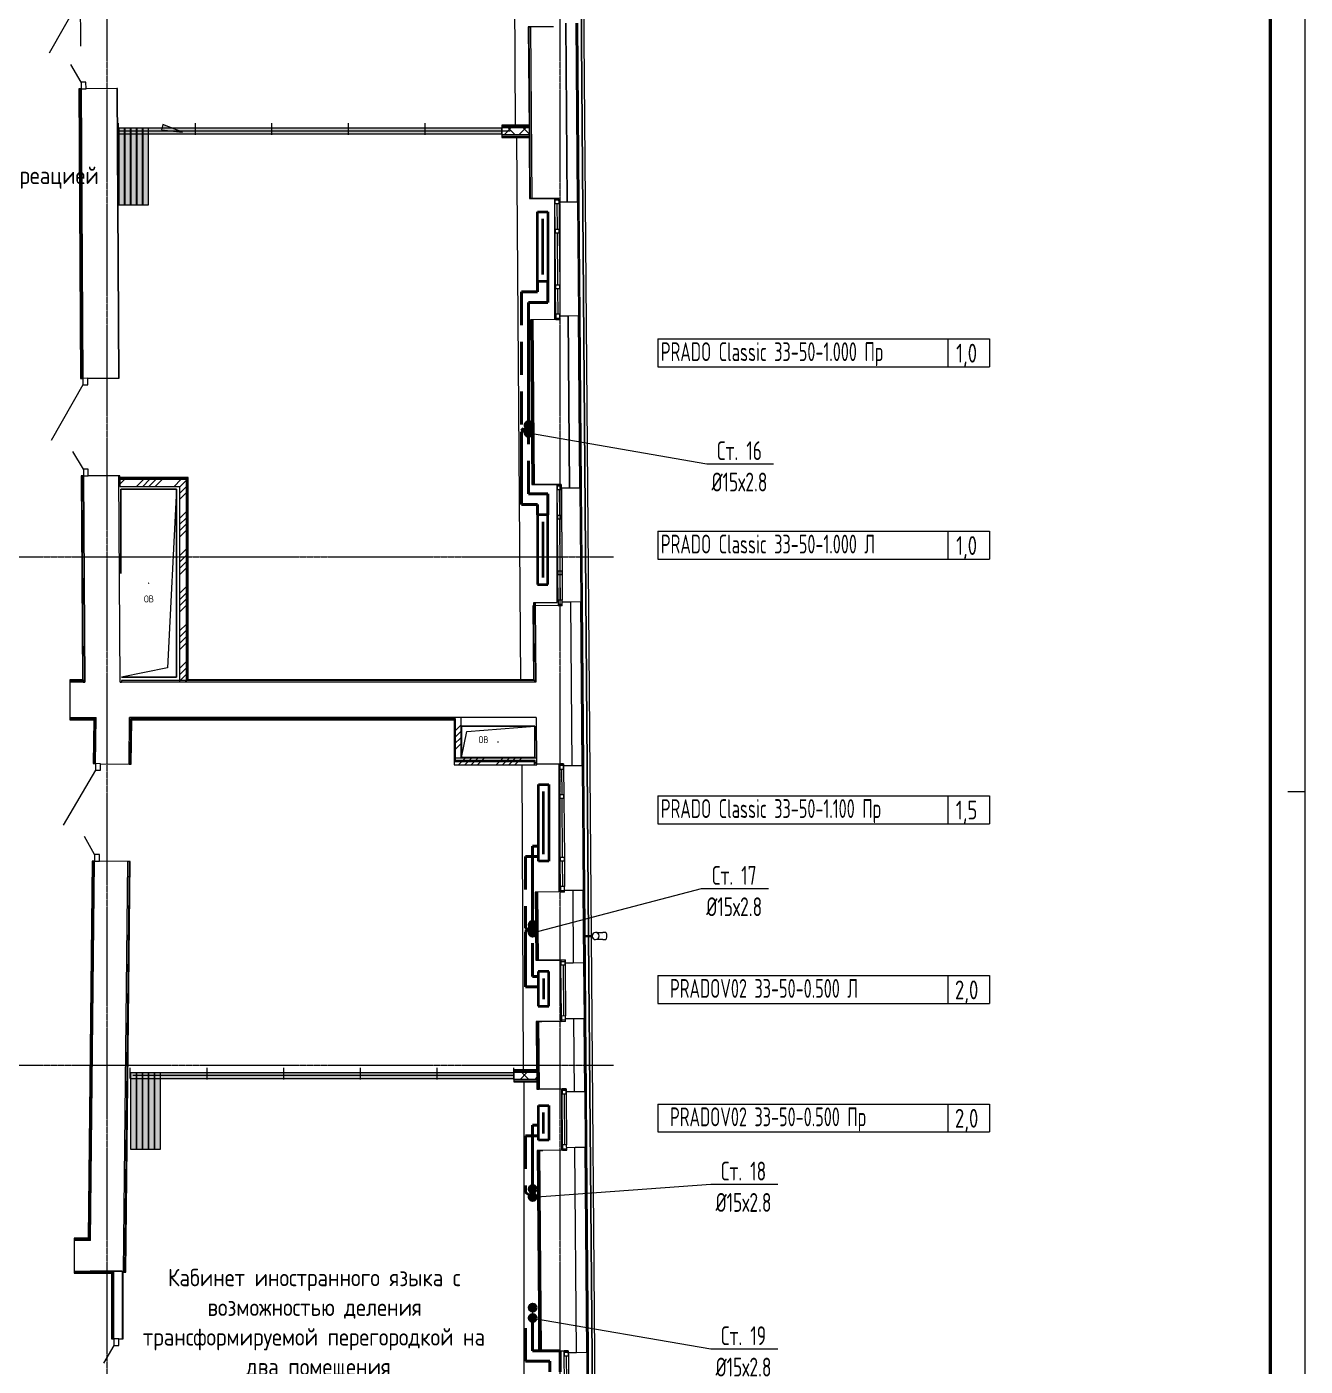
# Model space of a CAD drawing. Header units: millimetres. Extents: x -3929 to 624051, y 52832 to 514950.
# Drawn here: x 218744 to 237092, y 420997 to 440221 of the extents above; entities that cross this region are included whole.
import ezdxf
from ezdxf import colors
from ezdxf.entities.mleader import LeaderData, LeaderLine
from ezdxf.enums import TextEntityAlignment as Align
from ezdxf.math import Vec2, Vec3

# ---------------------------------------------------------------- set-up
doc = ezdxf.new("R2010")
doc.units = ezdxf.units.MM
for name, pattern in [('ADSK_Линия сетки', [25, 20, -2.5, 0, -2.5]), ('ADSK_Осевая', [14, 10, -2, 0, -2]), ('ADSK_Штриховая_ш2 п1', [3, 2, -1]), ('Hidden', [7.14375, 4.7625, -2.38125])]:
    doc.linetypes.add(name, pattern=pattern)
for name, color, linetype in [('9_Форматы', 7, 'Continuous'), ('ПРИБОРЫ', 3, 'Continuous'), ('статистика приборов', 252, 'Continuous'), ('стояки', 7, 'Continuous')]:
    doc.layers.add(name, color=color, linetype=linetype)
for name, color, linetype, lineweight in [('_ Окна', 7, 'Continuous', 9), ('Аннотация', 7, 'Continuous', 18), ('Двери', 7, 'Continuous', 9), ('Марки помещений', 7, 'Continuous', 20), ('Обобщенные модели', 7, 'Continuous', 18), ('ОВ-О-Оборудование', 32, 'Continuous', 35), ('ОВ-рамка', 7, 'Continuous', 30), ('ОВ-ТЕКСТ', 7, 'Continuous', 25), ('Окна', 7, 'Continuous', 9), ('Оси', 253, 'Continuous', 9), ('Перекрытие', 7, 'Continuous', 18), ('Стены внутренние', 7, 'Continuous', 18), ('Стены наружные', 7, 'Continuous', 18), ('Стены несущие', 7, 'Continuous', 30), ('Стены отделка', 7, 'Continuous', 30), ('Стены перегородки', 7, 'Continuous', 30), ('Стены штриховка', 7, 'Continuous', 9), ('Узлы', 7, 'Continuous', 18)]:
    doc.layers.add(name, color=color, linetype=linetype, lineweight=lineweight)
doc.layers.add('Линии', color=7, linetype='Continuous', lineweight=9, true_color=0x00a600)
doc.layers.add('т11.1', color=1, linetype='Continuous', true_color=0xff0000)
doc.layers.add('т21.1', color=5, linetype='Continuous', true_color=0x0000ff)
doc.styles.add('GOST Common_2', font='GOST_Common.ttf', dxfattribs={"width": 0.9, "height": 250})
doc.styles.add('GOST Common_4', font='GOST_Common.ttf', dxfattribs={"width": 0.9, "height": 200})
doc.styles.add('СТИЛЬ', font='simplex.shx', dxfattribs={"width": 0.65})

# ---------------------------------------------------------------- blocks, each defined once
blk = doc.blocks.new('*U2935')
at = {"layer": 'ОВ-О-Оборудование', "color": 32, "ltscale": 0.1, "true_color": 0xcd6928}
for p, q in [((250, 75), (-250, 75)), ((-250, 75), (-250, -75)), ((-150, 0), (150, 0)), ((250, -75), (250, 75)), ((-250, -75), (250, -75))]:
    blk.add_line(p, q, dxfattribs=at)
blk = doc.blocks.new('*U2934')
at = {"layer": 'ОВ-О-Оборудование', "color": 32, "ltscale": 0.1, "true_color": 0xcd6928}
for p, q in [((550, 75), (-550, 75)), ((-550, 75), (-550, -75)), ((-450, 0), (450, 0)), ((550, -75), (550, 75)), ((-550, -75), (550, -75))]:
    blk.add_line(p, q, dxfattribs=at)
blk = doc.blocks.new('*U2874')
at = {"layer": 'ОВ-О-Оборудование', "color": 32, "ltscale": 0.1, "true_color": 0xcd6928}
for p, q in [((500, 75), (-500, 75)), ((-500, 75), (-500, -75)), ((-400, 0), (400, 0)), ((500, -75), (500, 75)), ((-500, -75), (500, -75))]:
    blk.add_line(p, q, dxfattribs=at)
blk = doc.blocks.new('4 этаж')
at = {"layer": 'Аннотация', "lineweight": 0}
blk.add_hatch(color=253, dxfattribs=at).paths.add_polyline_path([(411718, 28494), (411436, 28604), (411417, 28527)])
at = {"layer": 'Узлы', "lineweight": 0}
for points in [[(410887, 28468), (416299, 28468), (416299, 28552), (410799, 28552), (410799, 28468), (410844, 28468)], [(410810, 27452), (410887, 27452), (410887, 28468), (410803, 28468), (410803, 27452), (410808, 27452)], [(410973, 27452), (410973, 28468), (410889, 28468), (410889, 27452)], [(410975, 27452), (411059, 27452), (411059, 28468), (410975, 28468), (410975, 27985)], [(411070, 27452), (411145, 27452), (411145, 28468), (411061, 28468), (411061, 27452)], [(411231, 27452), (411231, 28468), (411147, 28468), (411147, 27452)], [(411231, 14910), (416473, 14910), (416473, 14994), (410973, 14994), (410973, 14910), (411229, 14910)], [(411057, 13894), (411057, 14910), (410973, 14910), (410973, 13894)], [(411143, 13894), (411143, 14910), (411059, 14910), (411059, 13894)], [(411229, 13894), (411229, 14910), (411145, 14910), (411145, 13894)], [(411315, 13894), (411315, 14910), (411231, 14910), (411231, 13894)], [(411401, 13894), (411401, 14910), (411317, 14910), (411317, 13894)]]:
    blk.add_hatch(color=253, dxfattribs=at).paths.add_polyline_path(points)
at = {"layer": '_ Окна', "color": 253, "lineweight": 0}
for p, q in [((417062, 27463), (417061, 27543)), ((417061, 27543), (417121, 27543)), ((417061, 27523), (417121, 27523)), ((417121, 27543), (417122, 27463)), ((417122, 27463), (417062, 27463)), ((417092, 27463), (417095, 27103)), ((417065, 27043), (417065, 27103)), ((417065, 27103), (417125, 27103)), ((417125, 27043), (417065, 27043)), ((417095, 27043), (417101, 26303)), ((417125, 27103), (417125, 27043)), ((417072, 26243), (417071, 26303)), ((417071, 26303), (417131, 26303)), ((417132, 26243), (417072, 26243)), ((417102, 26243), (417105, 25883)), ((417131, 26303), (417132, 26243)), ((417135, 25883), (417075, 25883)), ((417075, 25883), (417075, 25803)), ((417075, 25823), (417135, 25823)), ((417075, 25803), (417135, 25803)), ((417135, 25803), (417135, 25883)), ((417095, 23358), (417094, 23438)), ((417094, 23438), (417154, 23438)), ((417095, 23418), (417155, 23418)), ((417155, 23358), (417095, 23358)), ((417125, 23358), (417128, 22998)), ((417154, 23438), (417155, 23358)), ((417099, 22938), (417098, 22998)), ((417098, 22998), (417158, 22998)), ((417159, 22938), (417099, 22938)), ((417129, 22938), (417135, 22198)), ((417158, 22998), (417159, 22938)), ((417105, 22138), (417105, 22198)), ((417105, 22198), (417165, 22198)), ((417165, 22138), (417105, 22138)), ((417135, 22138), (417138, 21778)), ((417165, 22198), (417165, 22138)), ((417168, 21778), (417108, 21778)), ((417108, 21778), (417109, 21698)), ((417169, 21698), (417168, 21778)), ((417108, 21718), (417168, 21718)), ((417109, 21698), (417169, 21698)), ((417128, 19348), (417127, 19428)), ((417127, 19428), (417187, 19428)), ((417187, 19428), (417188, 19348)), ((417127, 19408), (417187, 19408)), ((417188, 19348), (417128, 19348)), ((417158, 19348), (417160, 18988)), ((417131, 18928), (417130, 18988)), ((417130, 18988), (417190, 18988)), ((417191, 18928), (417131, 18928)), ((417161, 18928), (417168, 18088)), ((417190, 18988), (417191, 18928)), ((417138, 18028), (417138, 18088)), ((417138, 18088), (417198, 18088)), ((417198, 18088), (417198, 18028)), ((417198, 18028), (417138, 18028)), ((417168, 18028), (417171, 17668)), ((417201, 17668), (417141, 17668)), ((417141, 17668), (417142, 17588)), ((417142, 17608), (417202, 17608)), ((417142, 17588), (417202, 17588)), ((417202, 17588), (417201, 17668)), ((417150, 16611), (417210, 16612)), ((417150, 16535), (417150, 16611)), ((417150, 16591), (417210, 16592)), ((417210, 16536), (417150, 16535)), ((417180, 16536), (417186, 15808)), ((417210, 16612), (417210, 16536)), ((417216, 15808), (417156, 15807)), ((417156, 15807), (417157, 15731)), ((417217, 15732), (417216, 15808)), ((417157, 15751), (417217, 15752)), ((417157, 15731), (417217, 15732)), ((417165, 14761), (417225, 14762)), ((417165, 14685), (417165, 14761)), ((417165, 14741), (417225, 14742)), ((417225, 14686), (417165, 14685)), ((417195, 14686), (417201, 13958)), ((417225, 14762), (417225, 14686)), ((417231, 13958), (417171, 13958)), ((417171, 13958), (417172, 13882)), ((417172, 13902), (417232, 13902)), ((417172, 13882), (417232, 13882)), ((417232, 13882), (417231, 13958)), ((417195, 11003), (417255, 11004)), ((417196, 10923), (417195, 11003)), ((417195, 10983), (417255, 10984)), ((417255, 11004), (417256, 10924)), ((417256, 10924), (417196, 10923)), ((417226, 10923), (417229, 10563))]:
    blk.add_line(p, q, dxfattribs=at)
at = {"layer": 'Аннотация', "color": 253, "lineweight": 0}
for p, q in [((411436, 28604), (411417, 28527)), ((411417, 28527), (411718, 28494)), ((411718, 28494), (411436, 28604))]:
    blk.add_line(p, q, dxfattribs=at)
at = {"layer": 'Двери', "color": 253, "lineweight": 0}
for p, q in [((410255, 30421), (409802, 29626)), ((410262, 29211), (410113, 29466)), ((410332, 29212), (410262, 29211)), ((410262, 29211), (410263, 29116)), ((410263, 29116), (410333, 29117)), ((410333, 29117), (410332, 29212)), ((410288, 24865), (409835, 24070)), ((410358, 24961), (410288, 24960)), ((410288, 24960), (410288, 24865)), ((410288, 24865), (410358, 24866)), ((410358, 24866), (410358, 24961)), ((410295, 23655), (410146, 23910)), ((410365, 23656), (410295, 23655)), ((410295, 23655), (410296, 23560)), ((410366, 23561), (410365, 23656)), ((410296, 23560), (410366, 23561)), ((410470, 19430), (410469, 19335)), ((410540, 19429), (410470, 19430)), ((410539, 19334), (410540, 19429)), ((410469, 19335), (410003, 18547)), ((410469, 19335), (410539, 19334)), ((410456, 18125), (410311, 18382)), ((410456, 18125), (410455, 18030)), ((410526, 18124), (410456, 18125)), ((410525, 18029), (410526, 18124)), ((410455, 18030), (410525, 18029)), ((410802, 11175), (410732, 11175)), ((410732, 11175), (410732, 11080)), ((410802, 11080), (410802, 11175)), ((410732, 11080), (410585, 10825)), ((410732, 11080), (410802, 11080))]:
    blk.add_line(p, q, dxfattribs=at)
at = {"layer": 'Линии', "color": 253, "linetype": 'ADSK_Осевая', "lineweight": 0}
for p, q in [((416419, 28510), (410792, 28510)), ((416473, 14952), (411003, 14952))]:
    blk.add_line(p, q, dxfattribs=at)
at = {"layer": 'Линии', "color": 253, "lineweight": 0}
for p, q in [((410798, 28468), (410798, 28623)), ((416299, 28552), (410799, 28552)), ((410799, 28552), (410799, 28468)), ((410799, 28468), (416299, 28468)), ((410803, 28552), (410803, 27452)), ((410887, 28552), (410803, 28552)), ((410887, 27452), (410887, 28552)), ((410889, 28552), (410889, 27452)), ((410973, 28552), (410889, 28552)), ((410973, 27452), (410973, 28552)), ((410975, 28552), (410975, 27452)), ((411059, 28552), (410975, 28552)), ((411059, 27452), (411059, 28552)), ((411061, 28552), (411061, 27452)), ((411145, 28552), (411061, 28552)), ((411145, 27452), (411145, 28552)), ((411147, 28552), (411147, 27452)), ((411231, 28552), (411147, 28552)), ((411231, 27452), (411231, 28552)), ((411902, 28453), (411902, 28623)), ((413002, 28453), (413002, 28623)), ((414102, 28453), (414102, 28623)), ((415202, 28453), (415202, 28623)), ((416299, 28468), (416299, 28552)), ((410803, 27452), (410887, 27452)), ((410889, 27452), (410973, 27452)), ((410975, 27452), (411059, 27452)), ((411061, 27452), (411145, 27452)), ((411147, 27452), (411231, 27452)), ((410968, 14910), (410968, 15065)), ((412073, 14895), (412073, 15065)), ((413173, 14895), (413173, 15065)), ((414273, 14895), (414273, 15065)), ((415373, 14895), (415373, 15065)), ((416473, 14895), (416473, 15065)), ((416813, 14910), (416813, 15065)), ((416473, 14994), (410973, 14994)), ((410973, 14994), (410973, 14910)), ((410973, 14994), (410973, 13894)), ((411057, 14994), (410973, 14994)), ((410973, 14910), (416473, 14910)), ((411057, 13894), (411057, 14994)), ((411059, 14994), (411059, 13894)), ((411143, 14994), (411059, 14994)), ((411143, 13894), (411143, 14994)), ((411145, 14994), (411145, 13894)), ((411229, 14994), (411145, 14994)), ((411229, 13894), (411229, 14994)), ((411231, 14994), (411231, 13894)), ((411315, 14994), (411231, 14994)), ((411315, 13894), (411315, 14994)), ((411317, 14994), (411317, 13894)), ((411401, 14994), (411317, 14994)), ((411401, 13894), (411401, 14994)), ((416473, 14910), (416473, 14994)), ((416814, 14910), (416814, 14875)), ((410973, 13894), (411057, 13894)), ((411059, 13894), (411143, 13894)), ((411145, 13894), (411229, 13894)), ((411231, 13894), (411315, 13894)), ((411317, 13894), (411401, 13894))]:
    blk.add_line(p, q, dxfattribs=at)
at = {"layer": 'Обобщенные модели', "color": 253, "lineweight": 0}
for p, q in [((410834, 22160), (410834, 23369)), ((410834, 23369), (411634, 23369)), ((411634, 23369), (410834, 23369)), ((410834, 23369), (410834, 22160)), ((411634, 23369), (411501, 20803)), ((411634, 23369), (411634, 20669)), ((411634, 20669), (411634, 23369)), ((411501, 20803), (410843, 20671)), ((411634, 20669), (410843, 20669)), ((410843, 20669), (411634, 20669)), ((415723, 19516), (415723, 19966)), ((415723, 19966), (416773, 19966)), ((416773, 19966), (415723, 19966)), ((415723, 19966), (415723, 19516)), ((415723, 19516), (415798, 19891)), ((415798, 19891), (416773, 19966)), ((416773, 19966), (416773, 19516)), ((416773, 19516), (416773, 19966)), ((416773, 19516), (415723, 19516)), ((415723, 19516), (416773, 19516)), ((417477, 16960), (417474, 16960)), ((417474, 16950), (417477, 16950)), ((417596, 16961), (417497, 16960)), ((417497, 16950), (417596, 16951)), ((417660, 17006), (417661, 17006)), ((417661, 17006), (417663, 17006)), ((417663, 17006), (417666, 17006)), ((417666, 17006), (417669, 17006)), ((417669, 17006), (417673, 17006)), ((417673, 17006), (417676, 17006)), ((417676, 17006), (417680, 17006)), ((417680, 17006), (417684, 17006)), ((417684, 17006), (417688, 17006)), ((417688, 17006), (417692, 17006)), ((417692, 17006), (417696, 17006)), ((417696, 17006), (417701, 17006)), ((417701, 17006), (417706, 17006)), ((417706, 17006), (417710, 17006)), ((417710, 17006), (417715, 17006)), ((417715, 17006), (417721, 17007)), ((417721, 17007), (417726, 17007)), ((417726, 17007), (417731, 17007)), ((417731, 17007), (417737, 17007)), ((417737, 17007), (417742, 17007)), ((417742, 17007), (417748, 17007)), ((417748, 17007), (417750, 17007)), ((417793, 17007), (417750, 17007)), ((417663, 16906), (417660, 16906)), ((417665, 16906), (417663, 16906)), ((417668, 16906), (417665, 16906)), ((417672, 16906), (417668, 16906)), ((417675, 16906), (417672, 16906)), ((417679, 16906), (417675, 16906)), ((417682, 16906), (417679, 16906)), ((417686, 16906), (417682, 16906)), ((417690, 16906), (417686, 16906)), ((417695, 16906), (417690, 16906)), ((417699, 16906), (417695, 16906)), ((417704, 16906), (417699, 16906)), ((417708, 16906), (417704, 16906)), ((417713, 16906), (417708, 16906)), ((417718, 16907), (417713, 16906)), ((417724, 16907), (417718, 16907)), ((417729, 16907), (417724, 16907)), ((417734, 16907), (417729, 16907)), ((417740, 16907), (417734, 16907)), ((417745, 16907), (417740, 16907)), ((417751, 16907), (417745, 16907)), ((417751, 16907), (417793, 16907))]:
    blk.add_line(p, q, dxfattribs=at)
for centre, radius, start, end in [((411234, 22019), 2.5, 0, 180), ((411234, 22019), 2.5, 120, 180), ((411234, 22019), 2.5, 180, 0), ((411234, 22019), 2.5, 240, 345), ((411234, 22019), 2.5, 15, 90), ((416248, 19741), 2.5, 0, 180), ((416248, 19741), 2.5, 60, 165), ((416248, 19741), 2.5, 180, 0), ((416248, 19741), 2.5, 195, 270), ((416248, 19741), 2.5, 300, 0), ((417647, 16956), 52, 0.4634, 180.4634), ((417647, 16956), 52, 180.4634, 0.4634), ((417647, 16956), 50, 0.4634, 180.4634), ((417647, 16956), 50, 180.4634, 0.4634)]:
    blk.add_arc(centre, radius, start, end, dxfattribs=at)
for start_param, end_param in [(4.712389, 6.283185), (3.141593, 4.712389)]:
    blk.add_ellipse((417793, 16957), major_axis=(-0.4, 50), ratio=0.309017, start_param=start_param, end_param=end_param, dxfattribs=at)
at = {"layer": 'Окна', "color": 253, "lineweight": 0}
for p, q in [((417121, 27543), (417061, 27543)), ((417061, 27543), (417062, 27463)), ((417122, 27463), (417121, 27543)), ((417065, 27103), (417062, 27463)), ((417122, 27463), (417125, 27103)), ((417065, 27103), (417065, 27043)), ((417071, 26303), (417065, 27043)), ((417125, 27043), (417125, 27103)), ((417125, 27043), (417131, 26303)), ((417071, 26303), (417072, 26243)), ((417075, 25883), (417072, 26243)), ((417132, 26243), (417131, 26303)), ((417132, 26243), (417135, 25883)), ((417075, 25883), (417075, 25803)), ((417075, 25803), (417135, 25803)), ((417135, 25803), (417135, 25883)), ((417154, 23438), (417094, 23438)), ((417094, 23438), (417095, 23358)), ((417098, 22998), (417095, 23358)), ((417155, 23358), (417154, 23438)), ((417155, 23358), (417158, 22998)), ((417098, 22998), (417099, 22938)), ((417105, 22198), (417099, 22938)), ((417159, 22938), (417158, 22998)), ((417159, 22938), (417165, 22198)), ((417105, 22198), (417105, 22138)), ((417108, 21778), (417105, 22138)), ((417165, 22138), (417165, 22198)), ((417165, 22138), (417168, 21778)), ((417108, 21778), (417109, 21698)), ((417169, 21698), (417168, 21778)), ((417109, 21698), (417169, 21698)), ((417187, 19428), (417127, 19428)), ((417127, 19428), (417128, 19348)), ((417188, 19348), (417187, 19428)), ((417130, 18988), (417128, 19348)), ((417188, 19348), (417190, 18988)), ((417130, 18988), (417131, 18928)), ((417138, 18088), (417131, 18928)), ((417191, 18928), (417190, 18988)), ((417191, 18928), (417198, 18088)), ((417138, 18088), (417138, 18028)), ((417198, 18028), (417198, 18088)), ((417141, 17668), (417138, 18028)), ((417198, 18028), (417201, 17668)), ((417141, 17668), (417142, 17588)), ((417142, 17588), (417202, 17588)), ((417202, 17588), (417201, 17668)), ((417210, 16612), (417150, 16611)), ((417150, 16611), (417150, 16535)), ((417156, 15807), (417150, 16535)), ((417210, 16536), (417210, 16612)), ((417210, 16536), (417216, 15808)), ((417156, 15807), (417157, 15731)), ((417217, 15732), (417216, 15808)), ((417157, 15731), (417217, 15732)), ((417225, 14762), (417165, 14761)), ((417165, 14761), (417165, 14685)), ((417171, 13958), (417165, 14685)), ((417225, 14686), (417225, 14762)), ((417225, 14686), (417231, 13958)), ((417171, 13958), (417172, 13882)), ((417172, 13882), (417232, 13882)), ((417232, 13882), (417231, 13958)), ((417255, 11004), (417195, 11003)), ((417195, 11003), (417196, 10923)), ((417256, 10924), (417255, 11004)), ((417199, 10563), (417196, 10923)), ((417256, 10924), (417259, 10564))]:
    blk.add_line(p, q, dxfattribs=at)
at = {"layer": 'Оси', "color": 253, "linetype": 'ADSK_Линия сетки', "lineweight": 0}
for p, q in [((410638, -2196), (410638, 46378)), ((417138, -2196), (417138, 46378)), ((351674, 22400), (417904, 22400)), ((351674, 15100), (417904, 15100))]:
    blk.add_line(p, q, dxfattribs=at)
at = {"layer": 'Перекрытие', "color": 253, "lineweight": 0}
for p, q in [((416449, 36023), (416491, 28593)), ((410259, 29729), (410255, 30421)), ((416692, 30004), (416711, 30004)), ((416512, 28419), (416568, 20632)), ((417061, 27539), (416711, 27539)), ((417061, 25802), (417061, 27539)), ((417094, 23434), (416744, 23434)), ((417094, 21741), (417094, 23434)), ((416759, 21695), (416758, 21741)), ((416758, 21741), (417094, 21741)), ((410977, 20090), (410962, 20090)), ((415615, 20090), (414141, 20090)), ((416792, 20090), (415715, 20090)), ((417126, 19424), (416805, 19424)), ((417126, 17588), (417126, 19424)), ((416586, 19413), (416607, 15035)), ((417149, 16609), (416800, 16609)), ((417149, 15731), (417149, 16609)), ((416815, 15728), (416815, 15729)), ((416815, 15729), (416875, 15729)), ((416618, 14861), (416618, 8806)), ((417164, 14759), (416815, 14759)), ((417164, 13881), (417164, 14759)), ((416830, 13878), (416830, 13879)), ((416830, 13879), (416890, 13879)), ((416830, 10997), (416830, 11404)), ((417195, 10997), (416830, 10997))]:
    blk.add_line(p, q, dxfattribs=at)
at = {"layer": 'Стены внутренние', "color": 253, "linetype": 'Continuous', "lineweight": 0}
for p, q in [((416332, 28456), (416432, 28556)), ((416493, 28456), (416393, 28556)), ((416544, 28456), (416644, 28556)), ((416692, 28469), (416606, 28556)), ((416562, 14898), (416662, 14998)), ((416687, 14898), (416587, 14998)), ((416814, 14983), (416799, 14998)), ((416475, 14898), (416473, 14900)), ((416774, 14898), (416814, 14938))]:
    blk.add_line(p, q, dxfattribs=at)
at = {"layer": 'Стены внутренние', "color": 253, "lineweight": 0}
for p, q in [((416779, 21695), (416778, 21741)), ((416778, 21741), (416779, 21695))]:
    blk.add_line(p, q, dxfattribs=at)
at = {"layer": 'Стены наружные', "color": 253, "lineweight": 0}
for p, q in [((417418, 32941), (417547, 16960)), ((417547, 16960), (417418, 32941)), ((417453, 32941), (417582, 16960)), ((417389, 27495), (417402, 25855)), ((417405, 25855), (417392, 27495)), ((417425, 25855), (417412, 27495)), ((417422, 23390), (417436, 21750)), ((417438, 21750), (417425, 23390)), ((417458, 21751), (417445, 23391)), ((417455, 19405), (417469, 17611)), ((417472, 17611), (417457, 19405)), ((417492, 17611), (417477, 19406)), ((417547, 16950), (417614, 8626)), ((417614, 8626), (417547, 16950)), ((417582, 16951), (417649, 8627)), ((417477, 16574), (417484, 15769)), ((417487, 15769), (417480, 16574)), ((417507, 15769), (417500, 16574)), ((417492, 14724), (417499, 13919)), ((417501, 13919), (417495, 14724)), ((417521, 13919), (417515, 14724)), ((410162, 12117), (410700, 12117)), ((416833, 10997), (416833, 11000)), ((417523, 10981), (417537, 9186)), ((417540, 9186), (417525, 10981)), ((417560, 9186), (417545, 10981))]:
    blk.add_line(p, q, dxfattribs=at)
at = {"layer": 'Стены несущие', "color": 253, "lineweight": 0}
for p, q in [((417041, 30007), (416711, 30005)), ((416711, 30005), (416731, 27540)), ((417239, 27494), (417218, 30058)), ((417218, 30058), (417239, 27494)), ((410263, 29116), (410288, 24960)), ((410288, 24960), (410263, 29115)), ((410773, 29119), (410333, 29117)), ((410773, 29119), (410798, 24963)), ((416731, 27540), (417061, 27543)), ((417122, 27493), (417239, 27494)), ((417075, 25803), (416745, 25800)), ((416745, 25800), (416764, 23435)), ((417255, 25854), (417135, 25853)), ((417135, 25802), (417135, 25803)), ((417272, 23389), (417252, 25853)), ((417252, 25853), (417272, 23389)), ((417252, 25853), (417255, 25853)), ((417255, 25853), (417255, 25854)), ((410358, 24961), (410798, 24963)), ((410314, 20601), (410296, 23560)), ((410296, 23560), (410314, 20601)), ((410806, 23563), (410366, 23561)), ((410824, 20601), (410806, 23563)), ((410806, 23563), (410806, 23535)), ((411774, 23510), (410819, 23510)), ((410819, 23510), (410819, 23410)), ((411774, 20601), (411774, 23510)), ((410819, 23410), (411674, 23410)), ((411674, 23410), (411674, 20601)), ((416764, 23435), (417094, 23438)), ((417155, 23388), (417272, 23389)), ((417288, 21749), (417168, 21748)), ((417286, 21748), (417286, 21748)), ((417286, 21748), (417305, 19404)), ((417286, 21748), (417288, 21748)), ((417288, 21748), (417288, 21749)), ((417109, 21698), (416779, 21695)), ((416779, 21695), (416787, 20601)), ((417169, 21697), (417169, 21698)), ((410314, 20601), (410099, 20601)), ((410099, 20601), (410099, 20091)), ((416787, 20601), (410824, 20601)), ((410099, 20091), (410477, 20091)), ((410470, 19430), (410477, 20091)), ((410950, 19424), (410957, 20091)), ((416792, 20091), (410957, 20091)), ((415615, 20091), (415615, 19413)), ((415715, 19513), (415715, 20091)), ((416792, 20091), (416797, 19425)), ((410540, 19429), (410950, 19424)), ((415615, 19513), (416805, 19513)), ((416797, 19425), (417127, 19428)), ((416805, 19413), (416805, 19513)), ((415615, 19413), (416805, 19413)), ((417187, 19403), (417305, 19404)), ((410397, 12587), (410455, 18030)), ((410935, 18025), (410525, 18029)), ((410872, 12142), (410935, 18025)), ((417142, 17588), (416812, 17585)), ((416812, 17585), (416820, 16609)), ((416820, 16609), (416812, 17584)), ((417322, 17609), (417202, 17608)), ((417202, 17587), (417202, 17588)), ((417319, 17608), (417319, 17608)), ((417319, 17608), (417327, 16573)), ((417319, 17608), (417322, 17608)), ((417322, 17608), (417322, 17609)), ((416820, 16609), (417150, 16611)), ((417210, 16572), (417327, 16573)), ((417337, 15768), (417217, 15767)), ((417342, 14723), (417334, 15767)), ((417334, 15767), (417337, 15767)), ((417337, 15767), (417337, 15768)), ((417157, 15731), (416827, 15729)), ((416827, 15729), (416835, 14759)), ((416835, 14759), (416827, 15728)), ((417217, 15731), (417217, 15732)), ((416835, 14759), (417165, 14761)), ((417225, 14722), (417342, 14723)), ((417172, 13882), (416842, 13879)), ((416842, 13879), (416865, 11000)), ((416865, 11000), (416842, 13878)), ((417351, 13918), (417231, 13917)), ((417232, 13881), (417232, 13882)), ((417373, 10980), (417349, 13917)), ((417349, 13917), (417351, 13917)), ((417351, 13917), (417351, 13918)), ((410162, 12587), (410162, 12147)), ((410397, 12587), (410162, 12587)), ((410162, 12147), (410392, 12147)), ((410392, 12147), (410872, 12142)), ((416865, 11000), (417195, 11003)), ((417255, 10979), (417373, 10980))]:
    blk.add_line(p, q, dxfattribs=at)
at = {"layer": 'Стены отделка', "color": 253, "lineweight": 0}
for p, q in [((416711, 30005), (416679, 30005)), ((416679, 30005), (416691, 28593)), ((416711, 27539), (416691, 30005)), ((417389, 27495), (417368, 30060)), ((417371, 30060), (417392, 27495)), ((417412, 27495), (417391, 30060)), ((410263, 29116), (410231, 29116)), ((410231, 29116), (410256, 24960)), ((410243, 29116), (410243, 29115)), ((410263, 29115), (410263, 29116)), ((410785, 29119), (410773, 29119)), ((410810, 24963), (410785, 29119)), ((416299, 28593), (416299, 28419)), ((416691, 28593), (416299, 28593)), ((416299, 28581), (416699, 28581)), ((416691, 28581), (416692, 28431)), ((416699, 28431), (416699, 28581)), ((416699, 28431), (416299, 28431)), ((416299, 28419), (416692, 28419)), ((416692, 28419), (416699, 27540)), ((416699, 27540), (416711, 27540)), ((416711, 27539), (416731, 27539)), ((416731, 27539), (416731, 27540)), ((417239, 27494), (417389, 27495)), ((417392, 27495), (417412, 27495)), ((416745, 25800), (416713, 25800)), ((416713, 25800), (416732, 23435)), ((416744, 23434), (416725, 25800)), ((416764, 23434), (416745, 25799)), ((417252, 25854), (417252, 25853)), ((417402, 25855), (417255, 25854)), ((417422, 23390), (417402, 25855)), ((417405, 25855), (417425, 23390)), ((417425, 25855), (417405, 25855)), ((417445, 23391), (417425, 25855)), ((410256, 24960), (410288, 24960)), ((410798, 24964), (410798, 24963)), ((410810, 24964), (410798, 24964)), ((410798, 24963), (410810, 24963)), ((410810, 24963), (410810, 24964)), ((410810, 24963), (410810, 24963)), ((410296, 23560), (410264, 23560)), ((410264, 23560), (410282, 20633)), ((410818, 23563), (410806, 23563)), ((410806, 23535), (410818, 23535)), ((410806, 23523), (411789, 23523)), ((410818, 23535), (410818, 23563)), ((410818, 23563), (410818, 23563)), ((410818, 23535), (410818, 23563)), ((411799, 23535), (410818, 23535)), ((411789, 23523), (411789, 20621)), ((411801, 20633), (411801, 23533)), ((416732, 23435), (416744, 23435)), ((416744, 23434), (416764, 23434)), ((417272, 23389), (417422, 23390)), ((417425, 23390), (417445, 23391)), ((417286, 21749), (417286, 21748)), ((417436, 21750), (417288, 21749)), ((417455, 19405), (417436, 21750)), ((417458, 21751), (417438, 21750)), ((417438, 21750), (417457, 19405)), ((417477, 19406), (417458, 21751)), ((416779, 21695), (416747, 21695)), ((416747, 21695), (416755, 20633)), ((416767, 20620), (416759, 21695)), ((416787, 20620), (416779, 21694)), ((410099, 20633), (410099, 20601)), ((410282, 20633), (410099, 20633)), ((410099, 20621), (410294, 20621)), ((410294, 20631), (410294, 20600)), ((410294, 20601), (410294, 20621)), ((410294, 20600), (410314, 20601)), ((410824, 20600), (410844, 20601)), ((410841, 20621), (410841, 20601)), ((416787, 20621), (410841, 20621)), ((416755, 20633), (411801, 20633)), ((416767, 20620), (416787, 20620)), ((416787, 20601), (416787, 20621)), ((410099, 20091), (410099, 20059)), ((410477, 20071), (410099, 20071)), ((410099, 20059), (410445, 20059)), ((410445, 20059), (410438, 19430)), ((410457, 20067), (410457, 20071)), ((410477, 20067), (410457, 20067)), ((410477, 20071), (410477, 20091)), ((410977, 20090), (410957, 20091)), ((410977, 20091), (410977, 20071)), ((415635, 20071), (410977, 20071)), ((410982, 19424), (410989, 20059)), ((410989, 20059), (415623, 20059)), ((414141, 20071), (414141, 20091)), ((415623, 20059), (415623, 19463)), ((415635, 19473), (415635, 20071)), ((410438, 19430), (410470, 19430)), ((410950, 19424), (410982, 19424)), ((415625, 19461), (416765, 19461)), ((416777, 19473), (415635, 19473)), ((416765, 19461), (416765, 19425)), ((416765, 19425), (416777, 19425)), ((416777, 19425), (416777, 19473)), ((417305, 19404), (417455, 19405)), ((417457, 19405), (417477, 19406)), ((410423, 18030), (410365, 12619)), ((410455, 18030), (410423, 18030)), ((410904, 12132), (410967, 18024)), ((410967, 18024), (410935, 18025)), ((416812, 17585), (416780, 17585)), ((416780, 17585), (416788, 16609)), ((416792, 17585), (416792, 17584)), ((416812, 17584), (416812, 17585)), ((417319, 17609), (417319, 17608)), ((417469, 17611), (417322, 17609)), ((417477, 16574), (417469, 17611)), ((417472, 17611), (417480, 16574)), ((417492, 17611), (417472, 17611)), ((417500, 16574), (417492, 17611)), ((416788, 16609), (416820, 16609)), ((417327, 16573), (417477, 16574)), ((417480, 16574), (417500, 16574)), ((417334, 15768), (417334, 15767)), ((417484, 15769), (417337, 15768)), ((417492, 14724), (417484, 15769)), ((417487, 15769), (417495, 14724)), ((417507, 15769), (417487, 15769)), ((417515, 14724), (417507, 15769)), ((416827, 15729), (416795, 15729)), ((416795, 15729), (416800, 15035)), ((416807, 15729), (416807, 15728)), ((416827, 15728), (416827, 15729)), ((416473, 15035), (416473, 14861)), ((416800, 15035), (416473, 15035)), ((416473, 15023), (416814, 15023)), ((416801, 15023), (416802, 14873)), ((416814, 14873), (416814, 15023)), ((416814, 14873), (416473, 14873)), ((416473, 14861), (416802, 14861)), ((416802, 14861), (416803, 14759)), ((416803, 14759), (416835, 14759)), ((417342, 14723), (417492, 14724)), ((417495, 14724), (417515, 14724)), ((416842, 13879), (416810, 13879)), ((416810, 13879), (416833, 11000)), ((416822, 13879), (416822, 13878)), ((416842, 13878), (416842, 13879)), ((417349, 13918), (417349, 13917)), ((417499, 13919), (417351, 13918)), ((417523, 10981), (417499, 13919)), ((417501, 13919), (417525, 10981)), ((417521, 13919), (417501, 13919)), ((417545, 10981), (417521, 13919)), ((410162, 12619), (410162, 12587)), ((410365, 12619), (410162, 12619)), ((410162, 12607), (410397, 12607)), ((410377, 12607), (410397, 12607)), ((410377, 12607), (410377, 12607)), ((410397, 12587), (410397, 12607)), ((410162, 12147), (410162, 12115)), ((410732, 12147), (410392, 12147)), ((410700, 12115), (410700, 11175)), ((410702, 12127), (410732, 12127)), ((410732, 12143), (410732, 12147)), ((410864, 11175), (410864, 12130)), ((410864, 12130), (410904, 12130)), ((410872, 12142), (410892, 12142)), ((410700, 11175), (410732, 11175)), ((410852, 11175), (410864, 11175)), ((416833, 11000), (416865, 11000)), ((417373, 10980), (417523, 10981)), ((417525, 10981), (417545, 10981))]:
    blk.add_line(p, q, dxfattribs=at)
at = {"layer": 'Стены перегородки', "color": 253, "lineweight": 0}
for p, q in [((410852, 12143), (410732, 12143)), ((410732, 11175), (410732, 12143)), ((410852, 12143), (410852, 11175)), ((410802, 11175), (410852, 11175))]:
    blk.add_line(p, q, dxfattribs=at)
at = {"layer": 'Стены штриховка', "color": 253, "lineweight": 0}
for p, q in [((416681, 30005), (416701, 27540)), ((410233, 29116), (410258, 24960)), ((410243, 29115), (410268, 24960)), ((410808, 24963), (410783, 29119)), ((416691, 28591), (416299, 28591)), ((416699, 28556), (416299, 28556)), ((416699, 28456), (416299, 28456)), ((416691, 28581), (416691, 28591)), ((416299, 28421), (416692, 28421)), ((416692, 28421), (416692, 28431)), ((416715, 25800), (416734, 23435)), ((410808, 24963), (410808, 24964)), ((410266, 23560), (410284, 20631)), ((410294, 20631), (410276, 23560)), ((410816, 23533), (410816, 23563)), ((410816, 23535), (410816, 23563)), ((411801, 23533), (410816, 23533)), ((411799, 20631), (411799, 23535)), ((411801, 23535), (411799, 23535)), ((411801, 23533), (411801, 23535)), ((416749, 21695), (416757, 20631)), ((410284, 20631), (410099, 20631)), ((416757, 20631), (411799, 20631)), ((410099, 20061), (410447, 20061)), ((410447, 20061), (410440, 19430)), ((410457, 20067), (410450, 19430)), ((410970, 19424), (410977, 20071)), ((410980, 19424), (410987, 20061)), ((410987, 20061), (415625, 20061)), ((415625, 20061), (415625, 19461)), ((415623, 19463), (416767, 19463)), ((415623, 19463), (415623, 19461)), ((415623, 19461), (415625, 19461)), ((416767, 19463), (416767, 19425)), ((410425, 18030), (410367, 12617)), ((410435, 18030), (410377, 12619)), ((410892, 12142), (410955, 18024)), ((410902, 12130), (410965, 18024)), ((416782, 17585), (416790, 16609)), ((416792, 17584), (416800, 16609)), ((416797, 15729), (416805, 14759)), ((416807, 15728), (416815, 14759)), ((416800, 15033), (416473, 15033)), ((416814, 14998), (416473, 14998)), ((416801, 15023), (416800, 15033)), ((416814, 14898), (416473, 14898)), ((416473, 14863), (416802, 14863)), ((416802, 14863), (416802, 14873)), ((416812, 13879), (416835, 11000)), ((416822, 13878), (416845, 11000)), ((410367, 12617), (410162, 12617)), ((410377, 12607), (410377, 12617)), ((410702, 12127), (410162, 12127)), ((410700, 12117), (410702, 12117)), ((410702, 12117), (410702, 11175)), ((410712, 12127), (410712, 11175)), ((410862, 11175), (410862, 12132)), ((410862, 12132), (410904, 12132)), ((410904, 12130), (410904, 12132))]:
    blk.add_line(p, q, dxfattribs=at)
at = {"layer": 'Стены штриховка', "color": 253, "linetype": 'Continuous', "lineweight": 0}
for p, q in [((410827, 23449), (410887, 23509)), ((411057, 23410), (411156, 23510)), ((411147, 23410), (411246, 23510)), ((411236, 23410), (411336, 23510)), ((411326, 23410), (411426, 23510)), ((411596, 23410), (411695, 23510)), ((411685, 23410), (411774, 23499)), ((411674, 23399), (411685, 23410)), ((411674, 23309), (411774, 23409)), ((411674, 23220), (411774, 23320)), ((411674, 22950), (411774, 23050)), ((411674, 22860), (411774, 22960)), ((411674, 22770), (411774, 22870)), ((411674, 22681), (411774, 22781)), ((411674, 22411), (411774, 22511)), ((411674, 22321), (411774, 22421)), ((411674, 22232), (411774, 22332)), ((411674, 22142), (411774, 22242)), ((411674, 21872), (411774, 21972)), ((411674, 21783), (411774, 21883)), ((411674, 21693), (411774, 21793)), ((411674, 21603), (411774, 21703)), ((411674, 21334), (411774, 21434)), ((411674, 21244), (411774, 21344)), ((411674, 21154), (411774, 21254)), ((411674, 21064), (411774, 21164)), ((411674, 20795), (411774, 20895)), ((411674, 20705), (411774, 20805)), ((411674, 20615), (411774, 20715)), ((411750, 20601), (411774, 20625)), ((415615, 19886), (415715, 19986)), ((415615, 19797), (415715, 19897)), ((415615, 19707), (415715, 19807)), ((415615, 19617), (415715, 19717)), ((415680, 19413), (415780, 19513)), ((415770, 19413), (415870, 19513)), ((415860, 19413), (415960, 19513)), ((415950, 19413), (416050, 19513)), ((416219, 19413), (416319, 19513)), ((416309, 19413), (416409, 19513)), ((416399, 19413), (416499, 19513)), ((416489, 19413), (416589, 19513)), ((416758, 19413), (416797, 19451))]:
    blk.add_line(p, q, dxfattribs=at)
at = {"layer": 'Аннотация', "color": 253, "lineweight": 0, "style": 'GOST Common_4', "width": 0.9}
for p in [(411165, 21744), (415966, 19724)]:
    blk.add_text('ОВ', height=100, dxfattribs=at).set_placement(p)
at = {"layer": 'Марки помещений', "color": 253, "lineweight": 0, "style": 'GOST Common_2', "width": 0.9}
for s, p in [('Коридор с рекреацией', (407459, 27749)), ('Кабинет иностранного языка с', (411509, 11929)), ('возможностью деления', (412076, 11503)), ('трансформируемой перегородкой на', (411148, 11077)), ('два помещения', (412627, 10650))]:
    blk.add_text(s, height=250, dxfattribs=at).set_placement(p)
blk = doc.blocks.new('*U2998')
at = {"layer": '9_Форматы', "color": 7, "linetype": 'Continuous', "lineweight": 9, "ltscale": 100}
blk.add_lwpolyline([(5, -5), (5, 589), (-836, 589), (-836, -5)], close=True, dxfattribs=at)
at = {"layer": '9_Форматы', "color": 7, "linetype": 'Continuous', "lineweight": 9, "ltscale": 100, "const_width": 0.5}
blk.add_lwpolyline([(0, 0), (0, 584), (-816, 584), (-816, 0)], close=True, dxfattribs=at)
at = {"layer": '9_Форматы', "color": 7, "linetype": 'Continuous', "lineweight": 15, "ltscale": 100}
blk.add_lwpolyline([(5, 292), (2.5, 292)], dxfattribs=at)

msp = doc.modelspace()

# ---------------------------------------------------------------- hatches: boundary and pattern name
at = {"layer": 'т11.1', "lineweight": 40}
h = msp.add_hatch(color=256, dxfattribs=at)
h.dxf.hatch_style = 1
h.paths.add_polyline_path([(225894.501, 434504.796, 1), (225994.501, 434504.796, 1)])
h = msp.add_hatch(color=256, dxfattribs=at)
h.dxf.hatch_style = 1
h.paths.add_polyline_path([(225953.683, 427331.491, 1), (226053.683, 427331.491, 1)])
h = msp.add_hatch(color=256, dxfattribs=at)
h.dxf.hatch_style = 1
h.paths.add_polyline_path([(225953.074, 423538.276, 1), (226053.074, 423538.276, 1)])
h = msp.add_hatch(color=256, dxfattribs=at)
h.dxf.hatch_style = 1
h.paths.add_polyline_path([(226053.074, 421688.315, 1), (225953.074, 421688.315, 1)])
at = {"layer": 'т21.1', "linetype": 'ADSK_Штриховая_ш2 п1', "lineweight": 40, "ltscale": 50}
h = msp.add_hatch(color=256, dxfattribs=at)
h.dxf.hatch_style = 1
h.paths.add_polyline_path([(225894.501, 434391.611, 1), (225994.501, 434391.611, 1)])
h = msp.add_hatch(color=256, dxfattribs=at)
h.dxf.hatch_style = 1
h.paths.add_polyline_path([(225953.683, 427218.306, 1), (226053.683, 427218.306, 1)])
h = msp.add_hatch(color=256, dxfattribs=at)
h.dxf.hatch_style = 1
h.paths.add_polyline_path([(225953.074, 423425.091, 1), (226053.074, 423425.091, 1)])
h = msp.add_hatch(color=256, dxfattribs=at)
h.dxf.hatch_style = 1
h.paths.add_polyline_path([(226053.074, 421838.315, 1), (225953.074, 421838.315, 1)])

# ---------------------------------------------------------------- linework, layer by layer
at = {"layer": 'ПРИБОРЫ', "color": 7, "lineweight": 15}
for p, q in [((227801.863, 435741.115), (232561.483, 435741.115)), ((227801.863, 435741.115), (232561.483, 435741.115)), ((227801.863, 435741.115), (227801.863, 435341.115)), ((231961.483, 435741.115), (231961.483, 435341.115)), ((232561.483, 435741.115), (232561.483, 435341.115)), ((227801.863, 435341.115), (232561.483, 435341.115)), ((227801.863, 432979.986), (232561.483, 432979.986)), ((227801.863, 432979.986), (232561.483, 432979.986)), ((227801.863, 432979.986), (227801.863, 432579.986)), ((231961.483, 432979.986), (231961.483, 432579.986)), ((232561.483, 432979.986), (232561.483, 432579.986)), ((227801.863, 432579.986), (232561.483, 432579.986)), ((227801.863, 429183.199), (232561.483, 429183.199)), ((227801.863, 429183.199), (232561.483, 429183.199)), ((227801.863, 429183.199), (227801.863, 428783.199)), ((231961.483, 429183.199), (231961.483, 428783.199)), ((232561.483, 429183.199), (232561.483, 428783.199)), ((227801.863, 428783.199), (232561.483, 428783.199)), ((227801.863, 426602.11), (232561.483, 426602.11)), ((227801.863, 426602.11), (232561.483, 426602.11)), ((227801.863, 426602.11), (227801.863, 426202.11)), ((231961.483, 426602.11), (231961.483, 426202.11)), ((232561.483, 426602.11), (232561.483, 426202.11)), ((227801.863, 426202.11), (232561.483, 426202.11)), ((227801.863, 424758.931), (232561.483, 424758.931)), ((227801.863, 424758.931), (232561.483, 424758.931)), ((227801.863, 424758.931), (227801.863, 424358.931)), ((231961.483, 424758.931), (231961.483, 424358.931)), ((232561.483, 424758.931), (232561.483, 424358.931)), ((227801.863, 424358.931), (232561.483, 424358.931))]:
    msp.add_line(p, q, dxfattribs=at)
at = {"layer": 'т11.1', "lineweight": 40}
for p, q in [((226223.161, 436565.966), (226223.161, 436265.966)), ((226223.161, 436265.966), (225943.504, 436265.966)), ((225943.504, 436265.966), (225944.501, 434504.796)), ((225944.501, 434504.796), (225843.504, 434403.799)), ((225843.504, 433366.023), (225843.504, 434403.799)), ((226073.161, 433366.023), (225843.504, 433366.023)), ((226073.161, 433216.023), (226073.161, 433366.023)), ((226082.735, 428462.99), (226003.102, 428462.99)), ((226003.102, 428462.99), (226003.683, 427331.491)), ((226003.683, 427331.491), (225902.685, 427230.493)), ((225902.685, 426440.795), (225902.685, 427230.493)), ((226082.735, 426440.795), (225902.685, 426440.795)), ((226082.126, 424453.968), (226002.471, 424453.968)), ((226002.471, 424453.968), (226003.074, 423538.276)), ((226002.14, 421217.179), (226003.074, 421688.315)), ((226399.113, 421217.179), (226002.14, 421217.179)), ((226399.113, 420917.179), (226399.113, 421217.179))]:
    msp.add_line(p, q, dxfattribs=at)
for centre in [(225944.501, 434504.796), (226003.683, 427331.491), (226003.074, 423538.276), (226003.074, 421688.315)]:
    msp.add_circle(centre, 50, dxfattribs=at)
at = {"layer": 'т21.1', "linetype": 'Hidden', "lineweight": 40, "ltscale": 100}
for p, q in [((226073.161, 436415.966), (225843.504, 436415.966)), ((225843.504, 436415.966), (225843.504, 434455.794)), ((226073.161, 436565.966), (226073.161, 436415.966)), ((225944.501, 434354.796), (225843.504, 434455.794)), ((225943.504, 433516.023), (225944.501, 434354.796)), ((226223.161, 433516.023), (225943.504, 433516.023)), ((226223.161, 433216.023), (226223.161, 433516.023)), ((226082.735, 428312.99), (225902.685, 428312.99)), ((225902.685, 428312.99), (225902.685, 427282.488)), ((226003.683, 427218.306), (225902.685, 427282.488)), ((226003.184, 426590.795), (226003.683, 427218.306)), ((226082.735, 426590.795), (226003.184, 426590.795)), ((226082.126, 424303.968), (225902.076, 424303.968)), ((225902.076, 424303.968), (225902.076, 423489.273)), ((226003.074, 423425.091), (225902.076, 423489.273)), ((225902.14, 421067.179), (225902.14, 421737.381)), ((226249.113, 421067.179), (225902.14, 421067.179)), ((226249.113, 420917.179), (226249.113, 421067.179))]:
    msp.add_line(p, q, dxfattribs=at)
at = {"layer": 'т21.1', "lineweight": 40, "ltscale": 50}
for centre in [(225944.501, 434391.611), (226003.683, 427218.306), (226003.074, 423425.091), (226003.074, 421838.315)]:
    msp.add_circle(centre, 50, dxfattribs=at)

# ---------------------------------------------------------------- block references
at = {"layer": 'ОВ-О-Оборудование', "ltscale": 10, "xscale": -1, "rotation": 270}
for name, p in [('*U2874', (226148.161, 437065.966)), ('*U2934', (226161.902, 428797.702)), ('*U2935', (226161.293, 424488.68))]:
    msp.add_blockref(name, p, dxfattribs=at)
at = {"layer": 'ОВ-О-Оборудование', "ltscale": 10, "rotation": 270}
for name, p in [('*U2874', (226148.161, 432716.023)), ('*U2935', (226159.938, 426413.554))]:
    msp.add_blockref(name, p, dxfattribs=at)
at = {"layer": 'ОВ-рамка', "ltscale": 100, "transparency": 33554687, "xscale": 100, "yscale": 100, "zscale": 100}
msp.add_blockref('*U2998', (236591.963, 400038.391), dxfattribs=at)
at = {"layer": 'стояки', "color": 5, "lineweight": 40}
msp.add_blockref('4 этаж', (-190738.98, 410215.433), dxfattribs=at)

# ---------------------------------------------------------------- texts
at = {"layer": 'статистика приборов', "color": 7, "style": 'СТИЛЬ', "width": 0.6}
for s, p in [('PRADO Classic 33-50-1.000 Пр      ', (227844.839, 435422.968)), ('PRADO Classic 33-50-1.000 Л      ', (227844.839, 432661.839)), ('PRADO Classic 33-50-1.100 Пр      ', (227844.839, 428865.052)), ('PRADOV02 33-50-0.500 Л      ', (227976.474, 426283.964)), ('PRADOV02 33-50-0.500 Пр      ', (227976.474, 424440.785))]:
    msp.add_text(s, height=270, dxfattribs=at).set_placement(p)
at = {"layer": 'статистика приборов', "color": 7, "style": 'СТИЛЬ', "width": 0.7}
for s, p in [('1,0', (232232.549, 435401.566)), ('1,0', (232232.549, 432640.437)), ('1,5', (232232.549, 428843.65)), ('2,0', (232232.549, 426262.562)), ('2,0', (232232.549, 424419.383))]:
    msp.add_text(s, height=270, dxfattribs=at).set_placement(p, align=Align.CENTER)

# ---------------------------------------------------------------- leaders
at = {"layer": 'ОВ-ТЕКСТ', "color": 7}
ml = msp.add_multileader_mtext('Standard', dxfattribs=at)
ml.set_content('\\A1;Ст. 16^J%%C15х2.8 ', color=7, style='СТИЛЬ')
ml.set_leader_properties(color=7, lineweight=18)
ml.build(insert=Vec2(0, 0))
ml.multileader.update_dxf_attribs({"text_left_attachment_type": 6, "text_right_attachment_type": 6, "dogleg_length": 0.36, "arrow_head_size": 0.126})
ctx = ml.context
ctx.base_point, ctx.char_height, ctx.arrow_head_size, ctx.landing_gap_size, ctx.plane_origin = Vec3(228504.379, 433948.253), 270, 0.126, 0.063, Vec3(234096.25, 429966.86)
ctx.left_attachment, ctx.right_attachment, ctx.text_align_type = 6, 6, 1
notes = []
notes.append((ctx, [(0, (1, 1, 0), (228504.127, 433948.253), (1, 0), 0.252, [(0, [(225944.501, 434504.527), (225944.501, 434391.342)], 0, [])])]))
ctx.mtext.insert, ctx.mtext.width, ctx.mtext.alignment, ctx.mtext.flow_direction = Vec3(228972.442, 434272.253), 1404.14984, 2, 5
ml = msp.add_multileader_mtext('Standard', dxfattribs=at)
ml.set_content('\\A1;Ст. 17^J%%C15х2.8 ', color=7, style='СТИЛЬ')
ml.set_leader_properties(color=7, lineweight=18)
ml.build(insert=Vec2(0, 0))
ml.multileader.update_dxf_attribs({"text_left_attachment_type": 6, "text_right_attachment_type": 6, "dogleg_length": 0.36, "arrow_head_size": 0.126})
ctx = ml.context
ctx.base_point, ctx.char_height, ctx.arrow_head_size, ctx.landing_gap_size, ctx.plane_origin = Vec3(228429.156, 427852.357), 270, 0.126, 0.063, Vec3(234155.432, 422793.555)
ctx.left_attachment, ctx.right_attachment, ctx.text_align_type = 6, 6, 1
notes.append((ctx, [(0, (1, 1, 0), (228428.904, 427852.357), (1, 0), 0.252, [(0, [(226003.683, 427331.222), (226003.683, 427218.037)], 0, [])])]))
ctx.mtext.insert, ctx.mtext.width, ctx.mtext.alignment, ctx.mtext.flow_direction = Vec3(228897.219, 428176.357), 1404.14984, 2, 5
ml = msp.add_multileader_mtext('Standard', dxfattribs=at)
ml.set_content('\\A1;Ст. 18^J%%C15х2.8 ', color=7, style='СТИЛЬ')
ml.set_leader_properties(color=7, lineweight=18)
ml.build(insert=Vec2(0, 0))
ml.multileader.update_dxf_attribs({"text_left_attachment_type": 6, "text_right_attachment_type": 6, "dogleg_length": 0.36, "arrow_head_size": 0.126})
ctx = ml.context
ctx.base_point, ctx.char_height, ctx.arrow_head_size, ctx.landing_gap_size, ctx.plane_origin = Vec3(228562.951, 423608.382), 270, 0.126, 0.063, Vec3(234154.823, 419000.34)
ctx.left_attachment, ctx.right_attachment, ctx.text_align_type = 6, 6, 1
notes.append((ctx, [(0, (1, 1, 0), (228562.699, 423608.382), (1, 0), 0.252, [(0, [(226003.074, 423538.007), (226003.074, 423424.822)], 0, [])])]))
ctx.mtext.insert, ctx.mtext.width, ctx.mtext.alignment, ctx.mtext.flow_direction = Vec3(229031.014, 423932.382), 1404.14984, 2, 5
ml = msp.add_multileader_mtext('Standard', dxfattribs=at)
ml.set_content('\\A1;Ст. 19^J%%C15х2.8 ', color=7, style='СТИЛЬ')
ml.set_leader_properties(color=7, lineweight=18)
ml.build(insert=Vec2(0, 0))
ml.multileader.update_dxf_attribs({"text_left_attachment_type": 6, "text_right_attachment_type": 6, "dogleg_length": 0.36, "arrow_head_size": 0.126})
ctx = ml.context
ctx.base_point, ctx.char_height, ctx.arrow_head_size, ctx.landing_gap_size, ctx.plane_origin = Vec3(228562.951, 421244.958), 270, 0.126, 0.063, Vec3(234154.823, 417263.564)
ctx.left_attachment, ctx.right_attachment, ctx.text_align_type = 6, 6, 1
notes.append((ctx, [(0, (1, 1, 0), (228562.699, 421244.958), (1, 0), 0.252, [(0, [(226003.074, 421801.232), (226003.074, 421688.046)], 0, [])])]))
ctx.mtext.insert, ctx.mtext.width, ctx.mtext.alignment, ctx.mtext.flow_direction = Vec3(229031.014, 421568.958), 1404.14984, 2, 5
for ctx, leaders in notes:
    for number, flags, end, landing, length, lines in leaders:
        leader = LeaderData()
        leader.index, (leader.has_last_leader_line, leader.has_dogleg_vector, leader.attachment_direction) = number, flags
        leader.last_leader_point, leader.dogleg_vector, leader.dogleg_length = Vec3(end), Vec3(landing), length
        for number, points, colour, breaks in lines:
            line = LeaderLine()
            line.index, line.vertices, line.color, line.breaks = number, Vec3.list(points), colors.encode_raw_color(colour), breaks
            leader.lines.append(line)
        ctx.leaders.append(leader)

doc.saveas('drawing.dxf')
